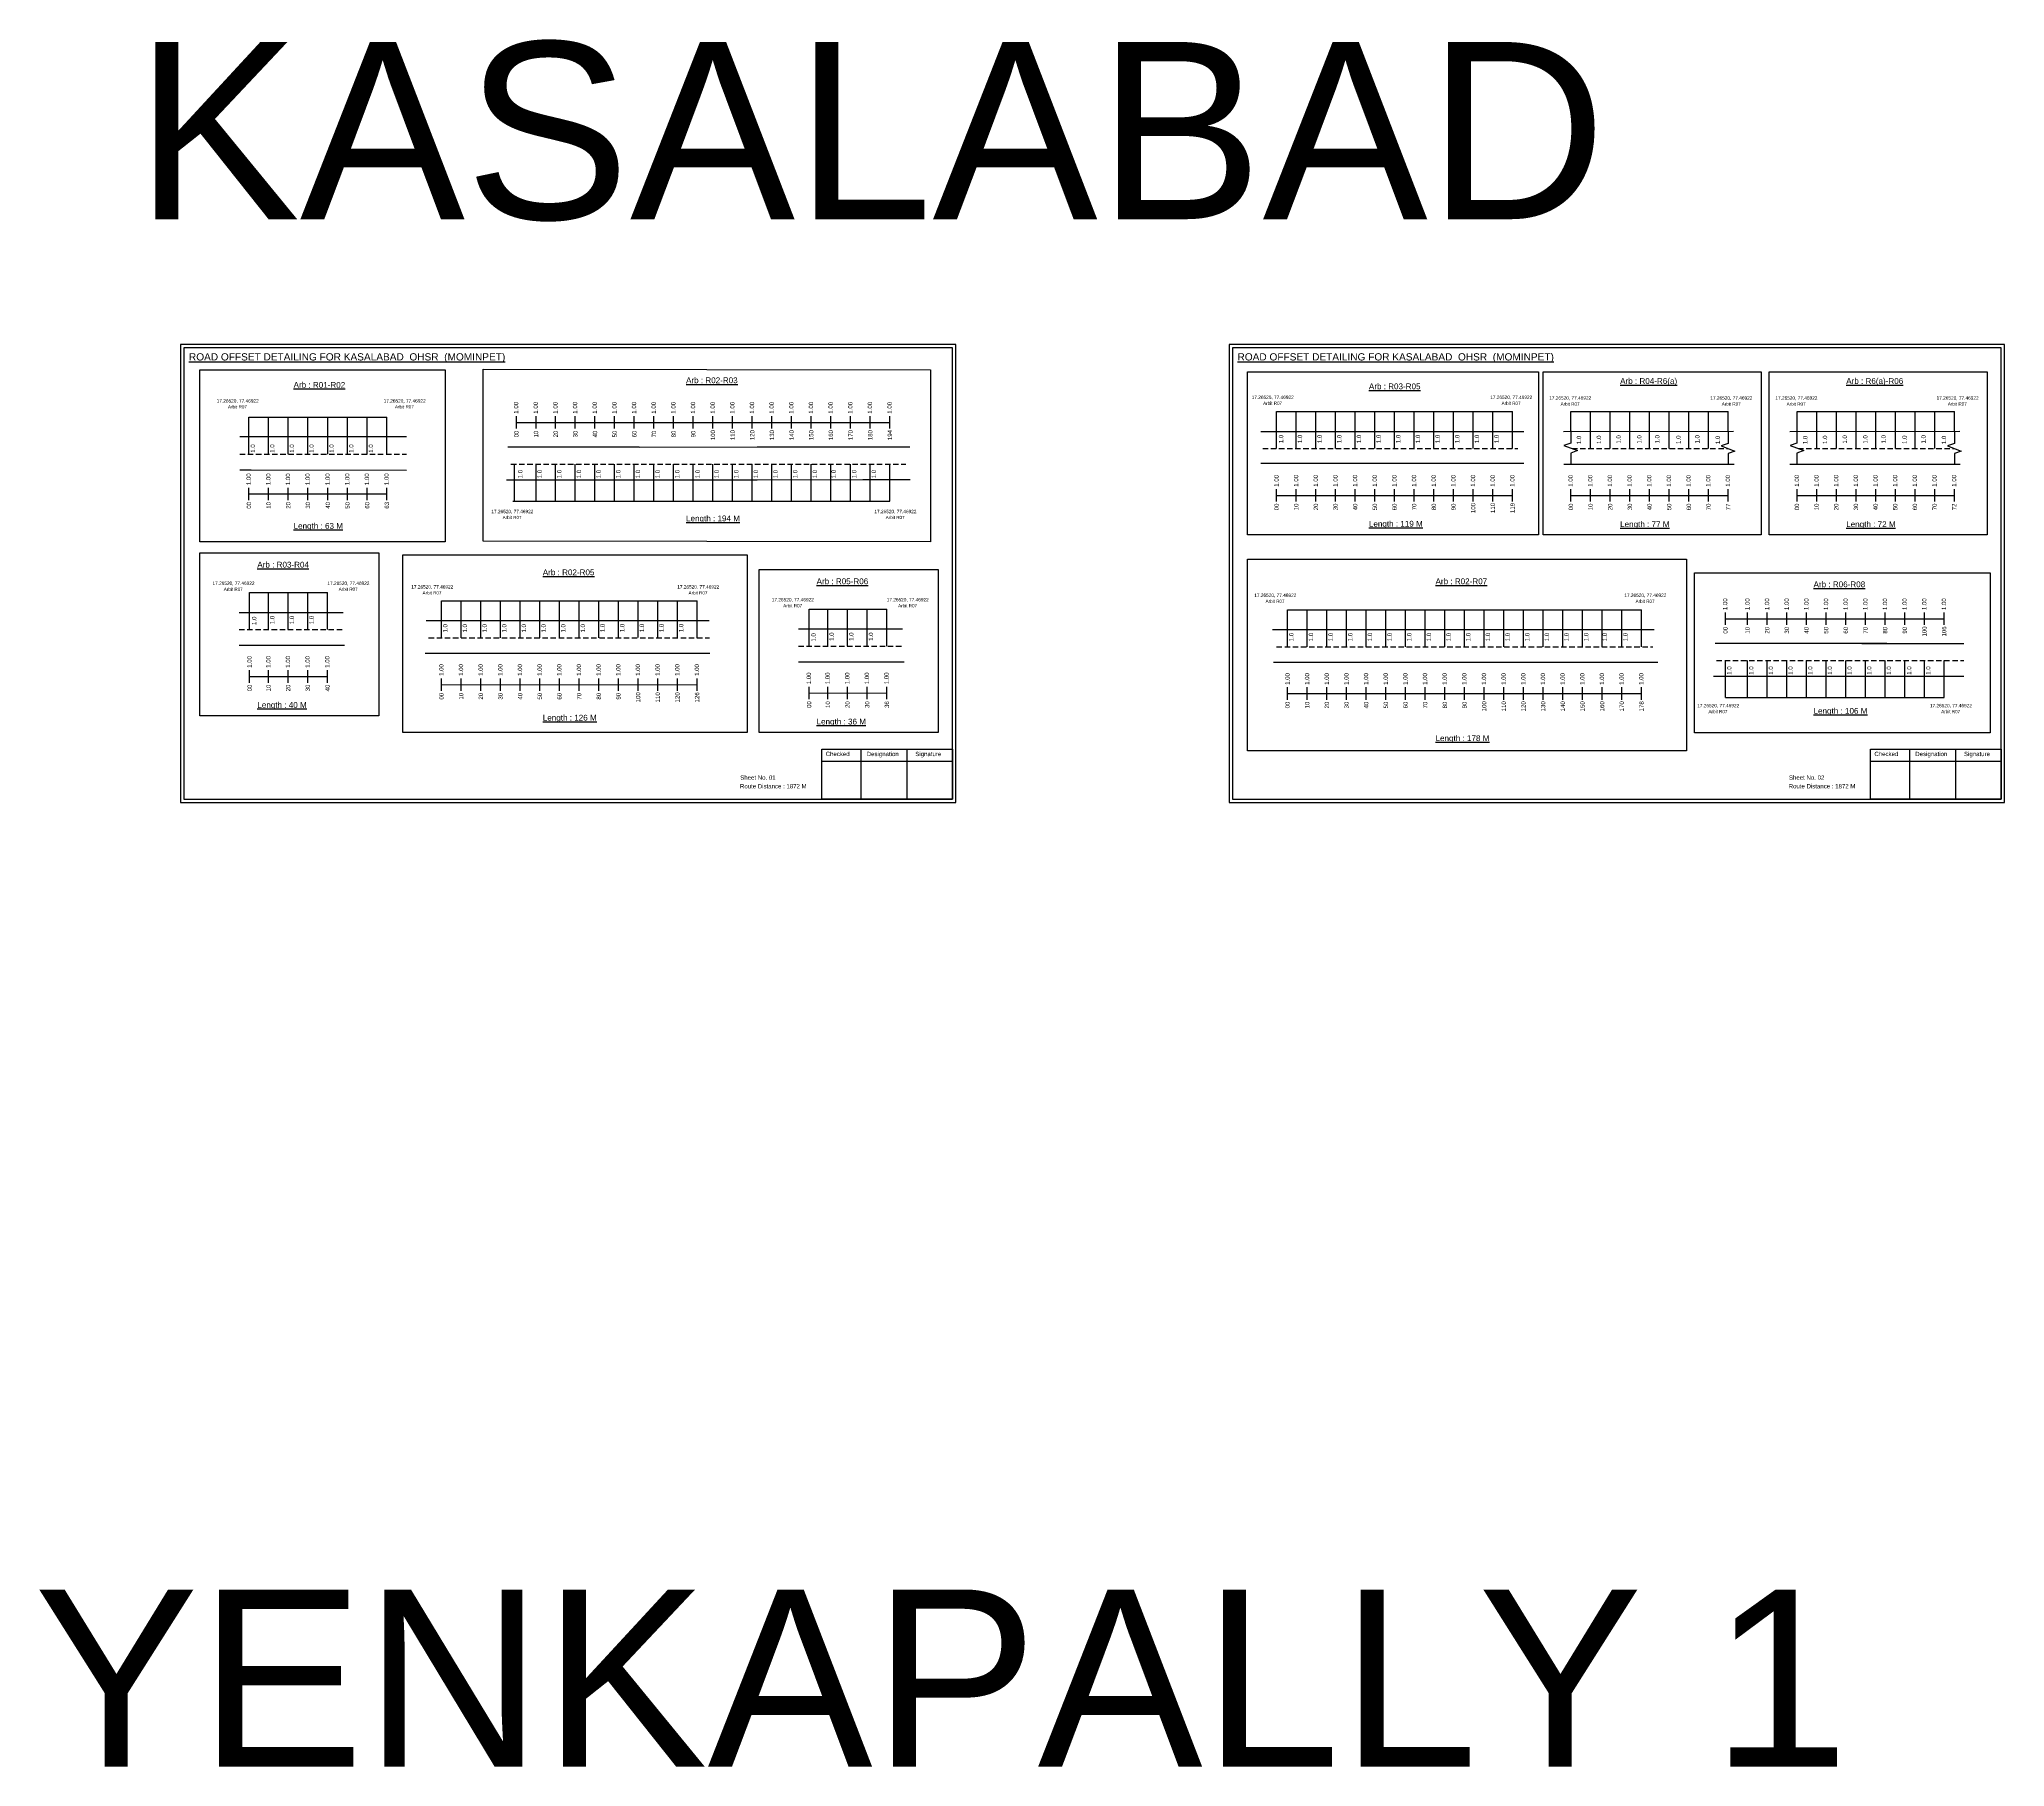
# Model space of a CAD drawing. Header units: inches. Extents: x -117 to 51867, y -12715 to 3423.
# Drawn here: x 45575 to 46935, y -1059 to 135 of the extents above; entities that cross this region are included whole.
import ezdxf

# ---------------------------------------------------------------- set-up
doc = ezdxf.new("R2010")
doc.units = ezdxf.units.IN
doc.header["$MEASUREMENT"] = 0
doc.linetypes.add('DASHED2', pattern=[0.375, 0.25, -0.125])
for name, color, linetype in [('PDF_Geometry', 7, 'Continuous'), ('PDF_Text', 5, 'Continuous'), ('pipe', 5, 'Continuous')]:
    doc.layers.add(name, color=color, linetype=linetype)
doc.styles.add('PDF Arial', font='arial.ttf')
doc.styles.get("Standard").update_dxf_attribs({"font": 'arial.ttf'})

msp = doc.modelspace()

# ---------------------------------------------------------------- linework, layer by layer
at = {"color": 5}
for p, q in [((46431.1, -122), (46594.3, -122)), ((46634.7, -122), (46743.5, -122)), ((46791.2, -122), (46900, -122)), ((45720.2, -126), (45815.6, -126)), ((45902.7, -184), (46163.6, -184)), ((45720.7, -247.2), (45774.5, -247.2)), ((45853.5, -252.9), (46030.3, -252.9)), ((46107.7, -258.7), (46161.5, -258.7)), ((46438.7, -259.1), (46683.5, -259.1)), ((46741.6, -319.7), (46893, -319.7))]:
    msp.add_line(p, q, dxfattribs=at)
for p, q in [((46431.1, -147.6), (46431.1, -122)), ((46444.7, -147.6), (46444.7, -122)), ((46458.3, -147.6), (46458.3, -122)), ((46471.9, -147.6), (46471.9, -122)), ((46485.5, -147.6), (46485.5, -122)), ((46499.1, -147.6), (46499.1, -122)), ((46512.7, -147.6), (46512.7, -122)), ((46526.3, -147.6), (46526.3, -122)), ((46539.9, -147.6), (46539.9, -122)), ((46553.5, -147.6), (46553.5, -122)), ((46567.1, -147.6), (46567.1, -122)), ((46580.7, -147.6), (46580.7, -122)), ((46594.3, -147.6), (46594.3, -122)), ((46634.7, -135.7), (46634.7, -122)), ((46648.3, -147.6), (46648.3, -122)), ((46661.9, -147.6), (46661.9, -122)), ((46675.5, -147.6), (46675.5, -122)), ((46689.1, -147.6), (46689.1, -122)), ((46702.7, -147.6), (46702.7, -122)), ((46716.3, -147.6), (46716.3, -122)), ((46729.9, -147.6), (46729.9, -122)), ((46743.5, -135.7), (46743.5, -122)), ((46791.2, -135.7), (46791.2, -122)), ((46804.8, -147.6), (46804.8, -122)), ((46818.4, -147.6), (46818.4, -122)), ((46832, -147.6), (46832, -122)), ((46845.6, -147.6), (46845.6, -122)), ((46859.2, -147.6), (46859.2, -122)), ((46872.8, -147.6), (46872.8, -122)), ((46886.4, -147.6), (46886.4, -122)), ((46900, -135.7), (46900, -122)), ((45720.2, -151.5), (45720.2, -126)), ((45733.8, -151.5), (45733.8, -126)), ((45747.4, -151.5), (45747.4, -126)), ((45761, -151.5), (45761, -126)), ((45774.8, -151.5), (45774.8, -126)), ((45788.4, -151.5), (45788.4, -126)), ((45802, -151.5), (45802, -126)), ((45815.6, -151.5), (45815.6, -126)), ((46420.3, -135.7), (46602.2, -135.7)), ((46629.7, -135.7), (46747.3, -135.6)), ((46786.2, -135.7), (46903.8, -135.6)), ((45829.2, -139.6), (45713.8, -139.6)), ((45990.1, -146.6), (45899.2, -146.6)), ((45990.1, -146.6), (46071.7, -146.5)), ((46071.7, -146.5), (46177.3, -146.4)), ((45713.8, -162.3), (45721.8, -162.3)), ((45721.8, -162.3), (45829.2, -162.6)), ((45903.9, -184), (45903.9, -158.4)), ((45918.8, -184), (45918.8, -158.4)), ((45932.4, -184), (45932.4, -158.4)), ((45946, -184), (45946, -158.4)), ((45959.6, -184), (45959.6, -158.4)), ((45973.2, -184), (45973.2, -158.4)), ((45986.8, -184), (45986.8, -158.4)), ((46000.4, -184), (46000.4, -158.4)), ((46014, -184), (46014, -158.4)), ((46027.6, -184), (46027.6, -158.4)), ((46041.2, -184), (46041.2, -158.4)), ((46054.8, -184), (46054.8, -158.4)), ((46068.4, -184), (46068.4, -158.4)), ((46082, -184), (46082, -158.4)), ((46095.6, -184), (46095.6, -158.4)), ((46109.2, -184), (46109.2, -158.4)), ((46122.8, -184), (46122.8, -158.4)), ((46136.4, -184), (46136.4, -158.4)), ((46150, -184), (46150, -158.4)), ((46163.6, -184), (46163.6, -158.4)), ((46602.2, -157.9), (46420.3, -157.9)), ((46629.8, -158.4), (46747.6, -158.4)), ((46786.3, -158.4), (46904.1, -158.4)), ((45898.3, -169.2), (45948.6, -169.2)), ((45945, -169.2), (46002.8, -169.2)), ((46002.8, -169.2), (46071.7, -169.2)), ((46071.7, -169.2), (46144.8, -169.1)), ((46144.8, -169.1), (46177.6, -169.1)), ((45720.7, -272.8), (45720.7, -247.2)), ((45733.7, -272.8), (45733.7, -247.2)), ((45747.3, -272.8), (45747.3, -247.2)), ((45760.9, -272.8), (45760.9, -247.2)), ((45774.5, -272.8), (45774.5, -247.2)), ((45853.5, -278.4), (45853.5, -252.9)), ((45867.1, -278.4), (45867.1, -252.9)), ((45880.7, -278.4), (45880.7, -252.9)), ((45894.3, -278.4), (45894.3, -252.9)), ((45907.9, -278.4), (45907.9, -252.9)), ((45921.5, -278.4), (45921.5, -252.9)), ((45935.1, -278.4), (45935.1, -252.9)), ((45948.7, -278.4), (45948.7, -252.9)), ((45962.3, -278.4), (45962.3, -252.9)), ((45975.8, -278.3), (45975.8, -252.7)), ((45989.4, -278.3), (45989.4, -252.7)), ((46003, -278.3), (46003, -252.7)), ((46016.6, -278.3), (46016.6, -252.7)), ((46030.3, -278.4), (46030.3, -252.9)), ((45713.4, -260.9), (45785.4, -260.9)), ((45842.8, -266.6), (46038.6, -266.6)), ((46107.7, -284.2), (46107.7, -258.7)), ((46120.7, -284.2), (46120.7, -258.7)), ((46134.3, -284.2), (46134.3, -258.7)), ((46147.9, -284.2), (46147.9, -258.7)), ((46161.5, -284.2), (46161.5, -258.7)), ((46438.7, -284.6), (46438.7, -259.1)), ((46452.3, -284.6), (46452.3, -259.1)), ((46465.9, -284.6), (46465.9, -259.1)), ((46479.5, -284.6), (46479.5, -259.1)), ((46493.1, -284.6), (46493.1, -259.1)), ((46506.7, -284.6), (46506.7, -259.1)), ((46520.3, -284.6), (46520.3, -259.1)), ((46533.9, -284.6), (46533.9, -259.1)), ((46547.5, -284.6), (46547.5, -259.1)), ((46561.1, -284.6), (46561.1, -259.1)), ((46574.7, -284.6), (46574.7, -259.1)), ((46588.3, -284.6), (46588.3, -259.1)), ((46601.9, -284.6), (46601.9, -259.1)), ((46615.5, -284.6), (46615.5, -259.1)), ((46629.1, -284.6), (46629.1, -259.1)), ((46642.7, -284.6), (46642.7, -259.1)), ((46656.3, -284.6), (46656.3, -259.1)), ((46669.9, -284.6), (46669.9, -259.1)), ((46683.5, -284.6), (46683.5, -259.1)), ((45713.4, -283.6), (45786.4, -283.6)), ((46100.3, -272.3), (46172.4, -272.3)), ((46428.2, -272.7), (46692.3, -272.7)), ((46853.4, -282.3), (46734.5, -282.3)), ((46835.9, -282.3), (46906.6, -282.3)), ((45842.2, -289.2), (46039.1, -289.2)), ((46100.3, -295), (46173.4, -295)), ((46428.9, -295.4), (46694.9, -295.4)), ((46741.6, -319.7), (46741.6, -294.2)), ((46757, -319.7), (46757, -294.2)), ((46770.6, -319.7), (46770.6, -294.2)), ((46784.2, -319.7), (46784.2, -294.2)), ((46797.8, -319.7), (46797.8, -294.2)), ((46811.4, -319.7), (46811.4, -294.2)), ((46825, -319.7), (46825, -294.2)), ((46838.6, -319.7), (46838.6, -294.2)), ((46852.2, -319.7), (46852.2, -294.2)), ((46865.8, -319.7), (46865.8, -294.2)), ((46879.4, -319.7), (46879.4, -294.2)), ((46893, -319.7), (46893, -294.2)), ((46733.3, -305), (46906.6, -305))]:
    msp.add_line(p, q)
at = {"color": 217, "true_color": 0x93278f}
for p, q in [((45905.2, -133.8), (45905.2, -125.3)), ((45905.2, -129.6), (46163.6, -129.6)), ((45918.8, -133.8), (45918.8, -125.3)), ((45932.4, -133.8), (45932.4, -125.3)), ((45946, -133.8), (45946, -125.3)), ((45959.6, -133.8), (45959.6, -125.3)), ((45973.2, -133.8), (45973.2, -125.3)), ((45986.8, -133.8), (45986.8, -125.3)), ((46000.4, -133.8), (46000.4, -125.3)), ((46014, -133.8), (46014, -125.3)), ((46027.6, -133.8), (46027.6, -125.3)), ((46041.2, -133.8), (46041.2, -125.3)), ((46054.8, -133.8), (46054.8, -125.3)), ((46068.4, -133.8), (46068.4, -125.3)), ((46082, -133.8), (46082, -125.3)), ((46095.6, -133.8), (46095.6, -125.3)), ((46109.2, -133.8), (46109.2, -125.3)), ((46122.8, -133.8), (46122.8, -125.3)), ((46136.4, -133.8), (46136.4, -125.3)), ((46150, -133.8), (46150, -125.3)), ((46163.6, -133.8), (46163.6, -125.3)), ((45720.2, -183.2), (45720.2, -174.7)), ((45733.8, -183.2), (45733.8, -174.7)), ((45747.4, -183.2), (45747.4, -174.7)), ((45761, -183.2), (45761, -174.7)), ((45774.8, -183.2), (45774.8, -174.7)), ((45788.4, -183.2), (45788.4, -174.7)), ((45802, -183.2), (45802, -174.7)), ((45815.6, -183.2), (45815.6, -174.7)), ((46431.1, -184.3), (46431.1, -175.7)), ((46444.7, -184.3), (46444.7, -175.7)), ((46458.3, -184.3), (46458.3, -175.7)), ((46471.9, -184.3), (46471.9, -175.7)), ((46485.5, -184.3), (46485.5, -175.7)), ((46499.1, -184.3), (46499.1, -175.7)), ((46512.7, -184.3), (46512.7, -175.7)), ((46526.3, -184.3), (46526.3, -175.7)), ((46539.9, -184.3), (46539.9, -175.7)), ((46553.5, -184.3), (46553.5, -175.7)), ((46567.1, -184.3), (46567.1, -175.7)), ((46580.7, -184.3), (46580.7, -175.7)), ((46594.3, -184.3), (46594.3, -175.7)), ((46634.7, -184.3), (46634.7, -175.7)), ((46648.3, -184.3), (46648.3, -175.7)), ((46661.9, -184.3), (46661.9, -175.7)), ((46675.5, -184.3), (46675.5, -175.7)), ((46689.1, -184.3), (46689.1, -175.7)), ((46702.7, -184.3), (46702.7, -175.7)), ((46716.3, -184.3), (46716.3, -175.7)), ((46729.9, -184.3), (46729.9, -175.7)), ((46743.5, -184.3), (46743.5, -175.7)), ((46791.2, -184.3), (46791.2, -175.7)), ((46804.8, -184.3), (46804.8, -175.7)), ((46818.4, -184.3), (46818.4, -175.7)), ((46832, -184.3), (46832, -175.7)), ((46845.6, -184.3), (46845.6, -175.7)), ((46859.2, -184.3), (46859.2, -175.7)), ((46872.8, -184.3), (46872.8, -175.7)), ((46886.4, -184.3), (46886.4, -175.7)), ((46900, -184.3), (46900, -175.7)), ((45720.2, -178.9), (45815.6, -178.9)), ((46431.1, -180), (46594.3, -180)), ((46634.7, -180), (46743.5, -180)), ((46791.2, -180), (46900, -180)), ((46741.6, -269.6), (46741.6, -261)), ((46741.6, -265.3), (46893, -265.3)), ((46757, -269.6), (46757, -261)), ((46770.6, -269.6), (46770.6, -261)), ((46784.2, -269.6), (46784.2, -261)), ((46797.8, -269.6), (46797.8, -261)), ((46811.4, -269.6), (46811.4, -261)), ((46825, -269.6), (46825, -261)), ((46838.6, -269.6), (46838.6, -261)), ((46852.2, -269.6), (46852.2, -261)), ((46865.8, -269.6), (46865.8, -261)), ((46879.4, -269.6), (46879.4, -261)), ((46893, -269.6), (46893, -261)), ((45720.7, -309.5), (45720.7, -300.9)), ((45720.7, -305.2), (45774.5, -305.2)), ((45733.7, -309.5), (45733.7, -300.9)), ((45747.3, -309.5), (45747.3, -300.9)), ((45760.9, -309.5), (45760.9, -300.9)), ((45774.5, -309.5), (45774.5, -300.9)), ((45853.5, -315.1), (45853.5, -306.6)), ((45853.5, -310.9), (46030.3, -310.8)), ((45867.1, -315.1), (45867.1, -306.6)), ((45880.7, -315.1), (45880.7, -306.6)), ((45894.3, -315.1), (45894.3, -306.6)), ((45907.9, -315.1), (45907.9, -306.6)), ((45921.5, -315.1), (45921.5, -306.6)), ((45935.1, -315.1), (45935.1, -306.6)), ((45948.7, -315.1), (45948.7, -306.6)), ((45962.3, -315.1), (45962.3, -306.6)), ((45975.9, -315.1), (45975.9, -306.6)), ((45989.5, -315.1), (45989.5, -306.6)), ((46003.1, -315.1), (46003.1, -306.6)), ((46016.7, -315.1), (46016.7, -306.6)), ((46030.3, -315.1), (46030.3, -306.6)), ((46107.7, -320.9), (46107.7, -312.4)), ((46120.7, -320.9), (46120.7, -312.4)), ((46134.3, -320.9), (46134.3, -312.4)), ((46147.9, -320.9), (46147.9, -312.4)), ((46161.5, -320.9), (46161.5, -312.4)), ((46107.7, -316.7), (46161.5, -316.6)), ((46438.7, -321.3), (46438.7, -312.7)), ((46438.7, -317), (46683.5, -317)), ((46452.3, -321.3), (46452.3, -312.7)), ((46465.9, -321.3), (46465.9, -312.7)), ((46479.5, -321.3), (46479.5, -312.7)), ((46493.1, -321.3), (46493.1, -312.7)), ((46506.7, -321.3), (46506.7, -312.7)), ((46520.3, -321.3), (46520.3, -312.7)), ((46533.9, -321.3), (46533.9, -312.7)), ((46547.5, -321.3), (46547.5, -312.7)), ((46561.1, -321.3), (46561.1, -312.7)), ((46574.7, -321.3), (46574.7, -312.7)), ((46588.3, -321.3), (46588.3, -312.7)), ((46601.9, -321.3), (46601.9, -312.7)), ((46615.5, -321.3), (46615.5, -312.7)), ((46629.1, -321.3), (46629.1, -312.7)), ((46642.7, -321.3), (46642.7, -312.7)), ((46656.3, -321.3), (46656.3, -312.7)), ((46669.9, -321.3), (46669.9, -312.7)), ((46683.5, -321.3), (46683.5, -312.7))]:
    msp.add_line(p, q, dxfattribs=at)
at = {"linetype": 'DASHED2', "ltscale": 15}
for p, q in [((46421.5, -147.6), (46598, -147.6)), ((46635.5, -147.6), (46743.5, -147.6)), ((46791.9, -147.6), (46900, -147.6)), ((45713.8, -151.5), (45829.2, -151.5)), ((45901.5, -158.4), (46174.6, -158.4)), ((45713.4, -272.8), (45785.9, -272.8)), ((45844.5, -278.4), (46038.8, -278.4)), ((46100.3, -284.2), (46172.9, -284.2)), ((46431.1, -284.6), (46691.5, -284.6)), ((46735.5, -294.2), (46906.6, -294.2))]:
    msp.add_line(p, q, dxfattribs=at)
for points in [[(45686.3, -93.1), (45855.9, -93.1), (45855.9, -212), (45686.3, -212)], [(45882.3, -92.8), (46191.8, -93.1), (46191.8, -212), (45882.3, -211.6)], [(46411, -94.5), (46612.3, -94.5), (46612.3, -207.2), (46411, -207.2)], [(46615.5, -94.5), (46766.3, -94.5), (46766.3, -207.2), (46615.5, -207.2)], [(46771.9, -94.5), (46922.8, -94.5), (46922.8, -207.2), (46771.9, -207.2)], [(45686.3, -219.8), (45810.1, -219.8), (45810.1, -332.4), (45686.3, -332.4)], [(46411, -224.2), (46714.6, -224.2), (46714.6, -356.6), (46411, -356.6)], [(46073.2, -231.2), (46197, -231.2), (46197, -343.9), (46073.2, -343.9)], [(46720.3, -233.6), (46924.8, -233.6), (46924.8, -344.1), (46720.3, -344.1)]]:
    msp.add_lwpolyline(points, close=True)
at = {"linetype": 'Continuous'}
for points in [[(46634.7, -135.4), (46634.7, -143.8), (46629.9, -145.6), (46639.4, -149), (46634.7, -150.7), (46634.7, -158.1)], [(46743.5, -135.7), (46743.5, -144.1), (46738.8, -145.8), (46748.2, -149.3), (46743.5, -151), (46743.5, -158.4)], [(46791.1, -135.4), (46791.1, -143.8), (46786.4, -145.6), (46795.9, -149), (46791.1, -150.7), (46791.1, -158.1)], [(46900, -135.7), (46900, -144.1), (46895.2, -145.8), (46904.7, -149.3), (46900, -151), (46900, -158.4)]]:
    msp.add_lwpolyline(points, dxfattribs=at)
at = {"layer": 'PDF_Geometry'}
for points in [[(45672.9, -75.7), (45672.9, -392.4), (46209.3, -392.4), (46209.3, -75.7)], [(45675.2, -78), (45675.2, -390), (46206.9, -390), (46206.9, -78)], [(46398.4, -75.7), (46398.4, -392.4), (46934.8, -392.4), (46934.8, -75.7)], [(46400.7, -78), (46400.7, -390), (46932.4, -390), (46932.4, -78)]]:
    msp.add_lwpolyline(points, close=True, dxfattribs=at)
at = {"layer": 'PDF_Geometry', "color": 242, "true_color": 0xcc1f26}
for points in [[(46206.9, -390.1), (46116.6, -390.1), (46116.6, -355.4), (46206.9, -355.4)], [(46932.4, -390.1), (46842.1, -390.1), (46842.1, -355.4), (46932.4, -355.4)]]:
    msp.add_lwpolyline(points, close=True, dxfattribs=at)
for points in [[(46116.6, -363.8), (46206.9, -363.8)], [(46143.6, -355.4), (46143.6, -390.1)], [(46175.3, -355.4), (46175.3, -390.1)], [(46842.1, -363.8), (46932.4, -363.8)], [(46869, -355.4), (46869, -390.1)], [(46900.8, -355.4), (46900.8, -390.1)]]:
    msp.add_lwpolyline(points, dxfattribs=at)
at = {"layer": 'pipe', "color": 0}
msp.add_lwpolyline([(45826.6, -221), (46064.9, -221), (46064.9, -343.9), (45826.6, -343.9)], close=True, dxfattribs=at)

# ---------------------------------------------------------------- texts
for s, height, p in [('KASALABAD', 122.54, (45641.3, 11)), ('Route Distance : 1872 M', 3, (46059.9, -382.6)), ('Sheet No. 01', 3, (46060.1, -376.6)), ('Route Distance : 1872 M', 3, (46785.4, -382.6)), ('Sheet No. 02', 3, (46785.6, -376.6)), ('YENKAPALLY 1', 122.535, (45571.4, -1059.1))]:
    msp.add_text(s, height=height).set_placement(p)
at = {"color": 242, "true_color": 0xcd2027}
for s, height, p in [('%%UROAD OFFSET DETAILING FOR KASALABAD  OHSR  (MOMINPET)', 5, (45678.7, -86.7)), ('%%UROAD OFFSET DETAILING FOR KASALABAD  OHSR  (MOMINPET)', 5, (46404.1, -86.7)), ('%%UArb : R01-R02', 4, (45751.1, -105.6)), ('%%UArb : R02-R03', 4, (46022.6, -102.4)), ('%%UArb : R03-R05', 4, (46495, -106.6)), ('%%UArb : R04-R6(a)', 4, (46668.8, -102.9)), ('%%UArb : R6(a)-R06', 4, (46825.2, -102.9)), ('%%ULength : 63 M', 4, (45751.1, -203.1)), ('%%ULength : 194 M', 4, (46022.6, -197.9)), ('%%ULength : 119 M', 4, (46495, -201.6)), ('%%ULength : 77 M', 4, (46668.8, -201.9)), ('%%ULength : 72 M', 4, (46825.2, -201.9)), ('%%UArb : R03-R04', 4, (45726, -229.9)), ('%%UArb : R02-R05', 4, (45923.5, -235.2)), ('%%UArb : R05-R06', 4, (46112.9, -241.4)), ('%%UArb : R02-R07', 4, (46541.1, -241.4)), ('%%UArb : R06-R08', 4, (46802.6, -243.5)), ('%%ULength : 40 M', 4, (45726, -326.9)), ('%%ULength : 126 M', 4, (45923.5, -335.7)), ('%%ULength : 36 M', 4, (46112.9, -338.4)), ('%%ULength : 106 M', 4, (46802.6, -331)), ('%%ULength : 178 M', 4, (46541.1, -349.9))]:
    msp.add_text(s, height=height, dxfattribs=at).set_placement(p)
at = {"color": 5}
for s, height, p in [('17.26520, 77.46922', 2.34, (45697.9, -115.8)), ('Arbit R07', 2.25, (45705.7, -119.9)), ('17.26520, 77.46922', 2.34, (45813.4, -115.8)), ('Arbit R07', 2.25, (45821.2, -119.9)), ('17.26520, 77.46922', 2.34, (46413.9, -113.3)), ('Arbit R07', 2.25, (46421.8, -117.4)), ('17.26520, 77.46922', 2.34, (46578.9, -113.3)), ('Arbit R07', 2.25, (46586.8, -117.4)), ('17.26520, 77.46922', 2.34, (46619.7, -113.8)), ('Arbit R07', 2.25, (46627.6, -117.9)), ('17.26520, 77.46922', 2.34, (46731.2, -113.8)), ('Arbit R07', 2.25, (46739.1, -117.9)), ('17.26520, 77.46922', 2.34, (46776.2, -113.8)), ('Arbit R07', 2.25, (46784, -117.9)), ('17.26520, 77.46922', 2.34, (46887.7, -113.8)), ('Arbit R07', 2.25, (46895.5, -117.9)), ('17.26520, 77.46922', 2.34, (45887.9, -192.3)), ('17.26520, 77.46922', 2.34, (46152.9, -192.3)), ('Arbit R07', 2.25, (45895.7, -196.4)), ('Arbit R07', 2.25, (46160.7, -196.4)), ('17.26520, 77.46922', 2.34, (45695, -241.9)), ('Arbit R07', 2.25, (45702.8, -246)), ('17.26520, 77.46922', 2.34, (45774.5, -241.9)), ('Arbit R07', 2.25, (45782.3, -246)), ('17.26520, 77.46922', 2.34, (45832.5, -244.4)), ('17.26520, 77.46922', 2.34, (46016.5, -244.4)), ('Arbit R07', 2.25, (45840.3, -248.5)), ('Arbit R07', 2.25, (46024.3, -248.5)), ('17.26520, 77.46922', 2.34, (46081.9, -253.3)), ('Arbit R07', 2.25, (46089.8, -257.4)), ('17.26520, 77.46922', 2.34, (46161.4, -253.3)), ('Arbit R07', 2.25, (46169.3, -257.4)), ('17.26520, 77.46922', 2.34, (46415.7, -250.2)), ('Arbit R07', 2.25, (46423.5, -254.3)), ('17.26520, 77.46922', 2.34, (46671.7, -250.2)), ('Arbit R07', 2.25, (46679.5, -254.3)), ('17.26520, 77.46922', 2.34, (46722.1, -326.5)), ('17.26520, 77.46922', 2.34, (46883.1, -326.5)), ('Arbit R07', 2.25, (46729.9, -330.6)), ('Arbit R07', 2.25, (46890.9, -330.6))]:
    msp.add_text(s, height=height, dxfattribs=at).set_placement(p)
at = {"color": 217, "true_color": 0x93278f}
for s, p in [('1.00', (45906.5, -123.5)), ('1.00', (45920.1, -123.5)), ('1.00', (45933.7, -123.5)), ('1.00', (45947.3, -123.5)), ('1.00', (45960.9, -123.5)), ('1.00', (45974.5, -123.5)), ('1.00', (45988.1, -123.5)), ('1.00', (46001.7, -123.5)), ('1.00', (46015.3, -123.5)), ('1.00', (46028.9, -123.5)), ('1.00', (46042.5, -123.5)), ('1.00', (46056.1, -123.5)), ('1.00', (46069.7, -123.5)), ('1.00', (46083.3, -123.5)), ('1.00', (46096.9, -123.5)), ('1.00', (46110.5, -123.5)), ('1.00', (46124.1, -123.5)), ('1.00', (46137.7, -123.5)), ('1.00', (46151.3, -123.5)), ('1.00', (46164.9, -123.5)), ('00', (45906.7, -139.9)), ('10', (45920.3, -139.9)), ('20', (45933.9, -139.9)), ('30', (45947.5, -139.9)), ('40', (45961.1, -139.9)), ('50', (45974.7, -139.9)), ('60', (45988.3, -139.9)), ('70', (46001.9, -139.9)), ('80', (46015.5, -139.9)), ('90', (46029.1, -139.9)), ('100', (46042.7, -141.8)), ('110', (46056.3, -141.8)), ('120', (46069.9, -141.8)), ('130', (46083.5, -141.8)), ('140', (46097.1, -141.8)), ('150', (46110.7, -141.8)), ('160', (46124.3, -141.8)), ('170', (46137.9, -141.8)), ('180', (46151.5, -141.8)), ('194', (46165.1, -141.8)), ('1.00', (45721.5, -172.9)), ('1.00', (45735.1, -172.9)), ('1.00', (45748.7, -172.9)), ('1.00', (45762.3, -172.9)), ('1.00', (45776.1, -172.9)), ('1.00', (45789.7, -172.9)), ('1.00', (45803.3, -172.9)), ('1.00', (45816.9, -172.9)), ('1.00', (46432.5, -174)), ('1.00', (46446.1, -174)), ('1.00', (46459.7, -174)), ('1.00', (46473.3, -174)), ('1.00', (46486.9, -174)), ('1.00', (46500.5, -174)), ('1.00', (46514.1, -174)), ('1.00', (46527.7, -174)), ('1.00', (46541.3, -174)), ('1.00', (46554.9, -174)), ('1.00', (46568.5, -174)), ('1.00', (46582.1, -174)), ('1.00', (46595.7, -174)), ('1.00', (46636, -174)), ('1.00', (46649.6, -174)), ('1.00', (46663.2, -174)), ('1.00', (46676.8, -174)), ('1.00', (46690.4, -174)), ('1.00', (46704, -174)), ('1.00', (46717.6, -174)), ('1.00', (46731.2, -174)), ('1.00', (46744.8, -174)), ('1.00', (46792.5, -174)), ('1.00', (46806.1, -174)), ('1.00', (46819.7, -174)), ('1.00', (46833.3, -174)), ('1.00', (46846.9, -174)), ('1.00', (46860.5, -174)), ('1.00', (46874.1, -174)), ('1.00', (46887.7, -174)), ('1.00', (46901.3, -174)), ('00', (45721.7, -189.2)), ('10', (45735.3, -189.2)), ('20', (45748.9, -189.2)), ('30', (45762.5, -189.2)), ('40', (45776.3, -189.2)), ('50', (45789.9, -189.2)), ('60', (45803.5, -189.2)), ('63', (45817.1, -189.2)), ('00', (46432.6, -190.3)), ('10', (46446.2, -190.3)), ('20', (46459.8, -190.3)), ('30', (46473.4, -190.3)), ('40', (46487, -190.3)), ('50', (46500.6, -190.3)), ('60', (46514.2, -190.3)), ('70', (46527.8, -190.3)), ('80', (46541.4, -190.3)), ('90', (46555, -190.3)), ('100', (46568.6, -192.2)), ('110', (46582.2, -192.2)), ('119', (46595.8, -192.2)), ('00', (46636.2, -190.3)), ('10', (46649.8, -190.3)), ('20', (46663.4, -190.3)), ('30', (46677, -190.3)), ('40', (46690.6, -190.3)), ('50', (46704.2, -190.3)), ('60', (46717.8, -190.3)), ('70', (46731.4, -190.3)), ('77', (46745, -190.3)), ('00', (46792.6, -190.3)), ('10', (46806.2, -190.3)), ('20', (46819.8, -190.3)), ('30', (46833.4, -190.3)), ('40', (46847, -190.3)), ('50', (46860.6, -190.3)), ('60', (46874.2, -190.3)), ('70', (46887.8, -190.3)), ('72', (46901.4, -190.3)), ('1.00', (46742.9, -259.3)), ('1.00', (46758.3, -259.3)), ('1.00', (46771.9, -259.3)), ('1.00', (46785.5, -259.3)), ('1.00', (46799.1, -259.3)), ('1.00', (46812.7, -259.3)), ('1.00', (46826.3, -259.3)), ('1.00', (46839.9, -259.3)), ('1.00', (46853.5, -259.3)), ('1.00', (46867.1, -259.3)), ('1.00', (46880.7, -259.3)), ('1.00', (46894.3, -259.3)), ('00', (46743.1, -275.6)), ('10', (46758.4, -275.6)), ('20', (46772, -275.6)), ('30', (46785.6, -275.6)), ('40', (46799.2, -275.6)), ('50', (46812.8, -275.6)), ('60', (46826.4, -275.6)), ('70', (46840, -275.6)), ('80', (46853.6, -275.6)), ('90', (46867.2, -275.6)), ('100', (46880.8, -277.6)), ('106', (46894.4, -277.6)), ('1.00', (45722, -299.2)), ('1.00', (45735.1, -299.2)), ('1.00', (45748.7, -299.2)), ('1.00', (45762.3, -299.2)), ('1.00', (45775.9, -299.2)), ('1.00', (45854.8, -304.8)), ('1.00', (45868.4, -304.8)), ('1.00', (45882, -304.8)), ('1.00', (45895.6, -304.8)), ('1.00', (45909.2, -304.8)), ('1.00', (45922.8, -304.8)), ('1.00', (45936.4, -304.8)), ('1.00', (45950, -304.8)), ('1.00', (45963.6, -304.8)), ('1.00', (45977.2, -304.8)), ('1.00', (45990.8, -304.8)), ('1.00', (46004.4, -304.8)), ('1.00', (46018, -304.8)), ('1.00', (46031.6, -304.8)), ('00', (45722.2, -315.5)), ('10', (45735.2, -315.5)), ('20', (45748.8, -315.5)), ('30', (45762.4, -315.5)), ('40', (45776, -315.5)), ('1.00', (46109, -310.6)), ('1.00', (46122, -310.6)), ('1.00', (46135.6, -310.6)), ('1.00', (46149.2, -310.6)), ('1.00', (46162.8, -310.6)), ('1.00', (46440.1, -311)), ('1.00', (46453.7, -311)), ('1.00', (46467.3, -311)), ('1.00', (46480.9, -311)), ('1.00', (46494.5, -311)), ('1.00', (46508.1, -311)), ('1.00', (46521.7, -311)), ('1.00', (46535.3, -311)), ('1.00', (46548.9, -311)), ('1.00', (46562.5, -311)), ('1.00', (46576.1, -311)), ('1.00', (46589.7, -311)), ('1.00', (46603.3, -311)), ('1.00', (46616.9, -311)), ('1.00', (46630.5, -311)), ('1.00', (46644.1, -311)), ('1.00', (46657.7, -311)), ('1.00', (46671.3, -311)), ('1.00', (46684.9, -311)), ('00', (45854.9, -321.2)), ('10', (45868.5, -321.2)), ('20', (45882.1, -321.2)), ('30', (45895.7, -321.2)), ('40', (45909.3, -321.2)), ('50', (45922.9, -321.2)), ('60', (45936.5, -321.2)), ('70', (45950.1, -321.2)), ('80', (45963.7, -321.2)), ('90', (45977.3, -321.2)), ('100', (45990.9, -323.1)), ('110', (46004.5, -323.1)), ('120', (46018.1, -323.1)), ('126', (46031.7, -323.1)), ('00', (46109.2, -327)), ('10', (46122.2, -327)), ('20', (46135.8, -327)), ('30', (46149.4, -327)), ('36', (46163, -327)), ('00', (46440.2, -327.3)), ('10', (46453.8, -327.3)), ('20', (46467.4, -327.3)), ('30', (46481, -327.3)), ('40', (46494.6, -327.3)), ('50', (46508.2, -327.3)), ('60', (46521.8, -327.3)), ('70', (46535.4, -327.3)), ('80', (46549, -327.3)), ('90', (46562.6, -327.3)), ('100', (46576.2, -329.3)), ('110', (46589.8, -329.3)), ('120', (46603.4, -329.3)), ('130', (46617, -329.3)), ('140', (46630.6, -329.3)), ('150', (46644.2, -329.3)), ('160', (46657.8, -329.3)), ('170', (46671.4, -329.3)), ('178', (46685, -329.3))]:
    msp.add_text(s, height=3, rotation=90, dxfattribs=at).set_placement(p)
for p in [(45724.4, -150.5), (45737.8, -150.5), (45751.4, -150.5), (45765, -150.5), (45778.9, -150.5), (45792.5, -150.5), (45806.1, -150.5), (46435.7, -143.9), (46448.8, -143.9), (46462.4, -143.9), (46476, -143.9), (46489.6, -143.9), (46503.2, -143.9), (46516.8, -143.9), (46530.4, -143.9), (46544, -143.9), (46557.6, -143.9), (46571.2, -143.9), (46584.8, -143.9), (46641.8, -144.6), (46655.6, -144.4), (46669.2, -144.2), (46683.5, -144.2), (46696, -144.1), (46710.6, -144.4), (46723.7, -144.1), (46737.8, -144.6), (46798.3, -144.6), (46812, -144.4), (46825.7, -144.2), (46839.9, -144.2), (46852.5, -144.1), (46867, -144.4), (46880.1, -144.1), (46894.3, -144.6), (45909.4, -168.2), (45922.8, -168.2), (45936.4, -168.2), (45950, -168.2), (45963.6, -168.2), (45977.2, -168.2), (45990.8, -168.2), (46004.4, -168.2), (46018, -168.2), (46032.1, -168.2), (46045.2, -168.2), (46058.8, -168.2), (46072.4, -168.2), (46086, -168.2), (46099.6, -168.2), (46113.2, -168.2), (46126.2, -168.2), (46140.4, -168.2), (46154, -168.2), (45725.3, -269.6), (45737.8, -269.1), (45751.4, -269.1), (45765, -269.1), (45857.5, -274.8), (45871.1, -274.8), (45884.7, -274.8), (45898.3, -274.8), (45911.9, -274.8), (45925.5, -274.8), (45939.1, -274.8), (45952.7, -274.8), (45966.3, -274.6), (45979.9, -274.6), (45993.5, -274.6), (46007.1, -274.6), (46020.7, -274.6), (46112.3, -281.1), (46124.8, -280.6), (46138.4, -280.6), (46152, -280.6), (46442.8, -280.9), (46456.4, -280.9), (46470, -280.9), (46483.6, -280.9), (46497.2, -280.9), (46510.8, -280.9), (46524.4, -280.9), (46538, -280.9), (46551.6, -280.9), (46565.2, -280.9), (46578.8, -280.9), (46592.4, -280.9), (46606, -280.9), (46619.6, -280.9), (46633.2, -280.9), (46646.8, -280.9), (46659.7, -280.9), (46674, -280.9), (46745.8, -304), (46761, -304), (46774.6, -304), (46788.2, -304), (46801.8, -304), (46815.4, -304), (46829, -304), (46842.6, -304), (46856.2, -304), (46870.2, -304), (46883.4, -304)]:
    msp.add_text('1.0', height=3, rotation=90).set_placement(p)
at = {"layer": 'PDF_Text', "color": 7, "attachment_point": 7, "style": 'PDF Arial'}
for s, insert, char_height in [('Checked', (46119.2, -360.3), 3), ('Designation', (46147.6, -361.2), 3.001), ('Signature', (46181.2, -361.2), 3), ('Checked', (46844.7, -360.3), 3), ('Designation', (46873, -361.2), 3.001), ('Signature', (46906.7, -361.2), 3)]:
    msp.add_mtext(s, dxfattribs=dict(at, insert=insert, char_height=char_height))

doc.saveas('drawing.dxf')
